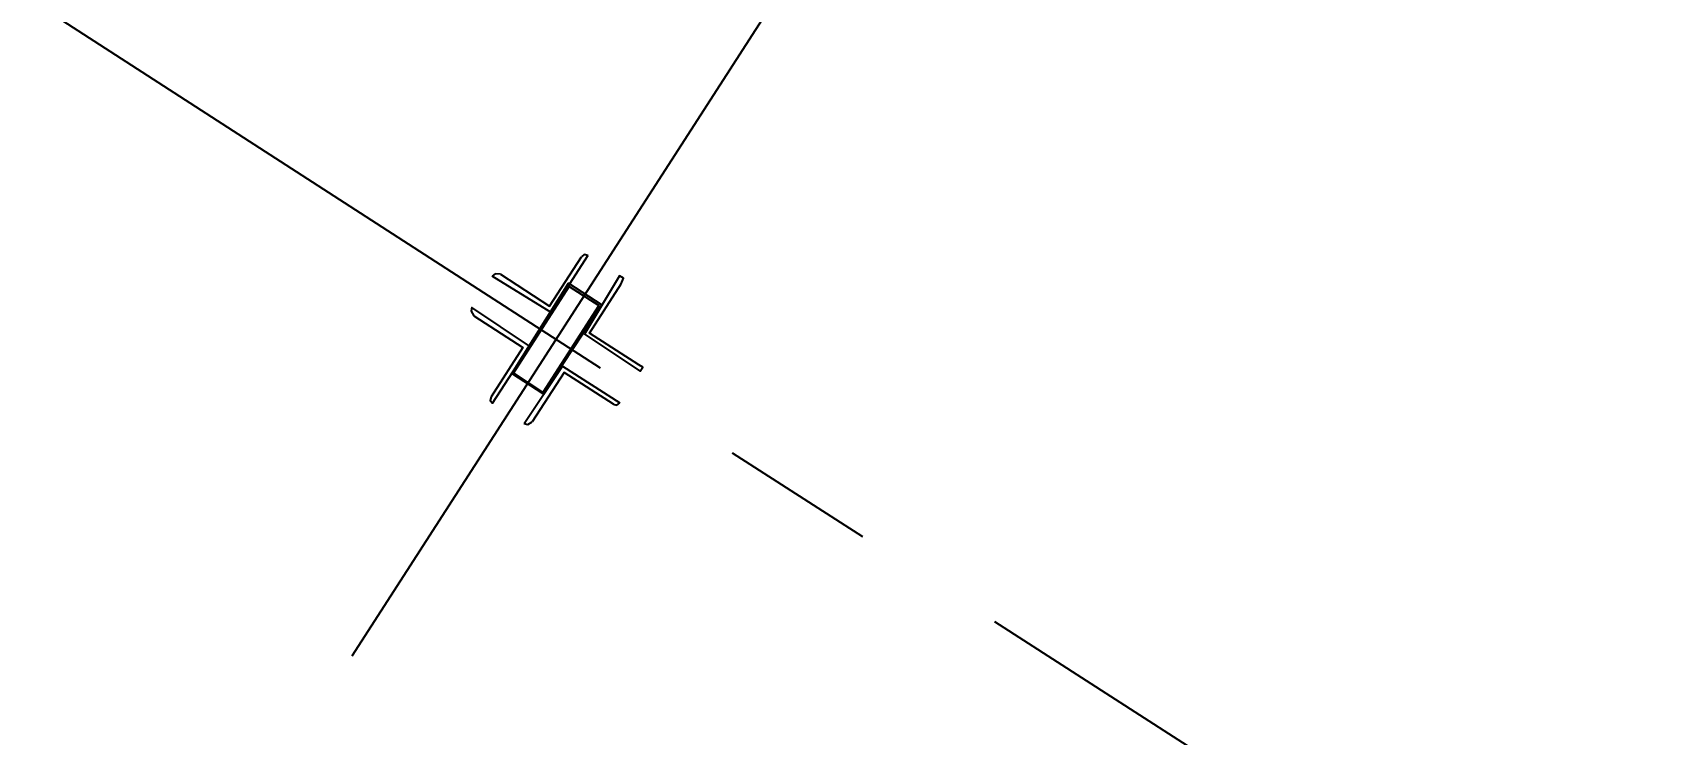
# Model space of a CAD drawing. Header units: inches. Extents: x -48022 to 80112, y -8164 to 5118.
# Drawn here: x 63780.6 to 63946.6, y -652.9 to -581 of the extents above; entities that cross this region are included whole.
import ezdxf
from ezdxf.xclip import XClip

# ---------------------------------------------------------------- set-up
doc = ezdxf.new("R2010")
doc.units = ezdxf.units.IN
doc.header["$LTSCALE"] = 10
doc.header["$XCLIPFRAME"] = 0
doc.header["$PDMODE"] = 32
doc.linetypes.add('Amconstr', pattern=[9999, 9999, 0])
doc.layers.add('1_DIM', color=1, linetype='Continuous')
doc.styles.get("Standard").update_dxf_attribs({"font": 'sanss___.ttf'})
doc.dimstyles.new('STANDARD_WS', dxfattribs={"dimscale": 180, "dimtxt": 0.18, "dimasz": 0.0625, "dimexe": 0.1875, "dimexo": 0.0625, "dimgap": 0.09375, "dimtad": 0, "dimdec": 0, "dimzin": 3, "dimdsep": 46, "dimlunit": 4, "dimtxsty": 'Standard', "dimblk": 'DOT', "dimcen": 0.09375, "dimadec": 3, "dimazin": 0, "dimtfac": 1, "dimtdec": 0, "dimtofl": 0, "dimtmove": 1, "dimatfit": 3, "dimldrblk": 'CLOSED', "dimfxl": 0, "dimfrac": 2, "dimtolj": 1, "dimtzin": 3, "dimarcsym": 0})

# ---------------------------------------------------------------- blocks, each defined once
blk = doc.blocks.new('pdf plan')
at = {"color": 250, "linetype": 'Continuous', "lineweight": -2}
for points in [[(687.51, 321.388), (676.495, 310.373), (676.495, 310.373)], [(674.444, 297.703), (663.428, 308.719), (663.428, 308.719)], [(674.278, 308.156), (672.095, 305.973), (672.095, 305.973)], [(667.629, 303.988), (667.596, 303.922), (667.629, 303.856)], [(667.629, 303.988), (668.589, 303.029), (667.629, 302.037)], [(670.64, 302.037), (669.68, 303.029), (670.64, 303.988)], [(670.64, 303.856), (670.673, 303.922), (670.64, 303.988)], [(669.879, 303.757), (658.863, 292.774), (658.863, 292.774)], [(667.629, 302.202), (668.456, 303.029), (667.629, 303.856)], [(670.64, 303.856), (669.813, 303.029), (670.64, 302.202)], [(667.629, 302.202), (667.596, 302.103), (667.629, 302.037)], [(670.64, 302.037), (670.673, 302.103), (670.64, 302.202)]]:
    blk.add_lwpolyline(points, dxfattribs=at)
for points in [[(668.324, 304.518), (668.225, 304.584), (668.159, 304.518), (669.151, 303.591), (670.11, 304.518), (670.044, 304.584), (669.978, 304.518), (669.151, 303.691)], [(669.614, 302.004), (668.092, 303.492), (668.655, 304.054), (670.143, 302.533)], [(669.614, 302.037), (668.159, 303.492), (668.655, 303.988), (670.11, 302.533)], [(669.978, 301.507), (670.044, 301.474), (670.11, 301.507), (669.151, 302.467), (668.159, 301.507), (668.225, 301.474), (668.324, 301.507), (669.151, 302.334)]]:
    blk.add_lwpolyline(points, close=True, dxfattribs=at)
blk = doc.blocks.new('_Dot')
at = {"color": 0, "linetype": 'ByBlock', "lineweight": -2}
blk.add_line((-0.5, 0), (-1, 0), dxfattribs=at)
at = {"color": 0, "linetype": 'ByBlock', "const_width": 0.5}
blk.add_lwpolyline([(-0.25, 0, 1), (0.25, 0, 1)], format="xyb", close=True, dxfattribs=at)
blk = doc.blocks.new('*D201')
at = {"layer": '1_DIM', "color": 0, "lineweight": -2, "transparency": 16777216}
blk.add_line((66319.12, -277.29), (66319.12, 641.74), dxfattribs=at)
for start, end in [(90.060638, 95.578407), (96.552079, 102.069847)]:
    blk.add_arc((66319.12, -10021.85), 10629.84, start, end, dxfattribs=at)
at = {"layer": 'Defpoints', "color": 0, "transparency": 16777216}
for p in [(63731.75, 2015.89), (65569.57, 581.53), (64150.66, 66.92), (66319.12, -288.54), (66319.12, -1080.54)]:
    blk.add_point(p, dxfattribs=at)
at = {"layer": '1_DIM', "color": 0, "lineweight": -2, "transparency": 16777216, "xscale": 11.25, "yscale": 11.25, "zscale": 11.25}
for p, rotation in [((66319.12, 607.99), 0.03031924790928877), ((64085.38, 370.64), 192.1001664814439)]:
    blk.add_blockref('_Dot', p, dxfattribs=dict(at, rotation=rotation))
at = {"layer": '1_DIM', "color": 0, "transparency": 16777216, "insert": (65195.96, 548.48), "char_height": 32.4, "attachment_point": 5, "rotation": 6.0652}
blk.add_mtext('\\A1;12.130°', dxfattribs=at)
blk = doc.blocks.new('_Closed')
at = {"color": 0, "linetype": 'ByBlock', "lineweight": -2}
for p, q in [((-1, 0.167), (0, 0)), ((-1, 0.167), (-1, -0.167)), ((0, 0), (-1, -0.167)), ((0, 0), (-1, 0))]:
    blk.add_line(p, q, dxfattribs=at)

msp = doc.modelspace()

# ---------------------------------------------------------------- block references
at = {"linetype": 'Amconstr', "lineweight": 25}
ref = msp.add_blockref('pdf plan', (61586.99, 2414.1), dxfattribs=dict(at, xscale=5.131858713091743, yscale=5.131858713091743, zscale=5.131858713091743, rotation=282.2313422511228))
XClip(ref).set_block_clipping_path([(164.4791717222, 449.2939431408), (576.659918646, 448.5683895352), (739.282937211, 285.3718372324), (658.1213050436, 204.4954374036), (528.9983881636, 334.0737409183), (235.5965602188, 334.5902103453), (235.5625337246, 315.2600524106), (164.2434555072, 315.3855939715)])

# ---------------------------------------------------------------- dimensions: what is measured, and where the dimension line sits
at = {"layer": '1_DIM'}
dim = msp.add_angular_dim_2l(base=(65569.5702, 581.5268), line1=((64150.6587, 66.9208), (63731.7517, 2015.8874)), line2=((66319.12, -1080.5431), (66319.12, -288.5431)), dimstyle='STANDARD_WS', dxfattribs=at)
dim.commit()
dim.dimension.update_dxf_attribs({"geometry": '*D201', "text_midpoint": (65195.9619, 548.4831)})

doc.saveas('drawing.dxf')
